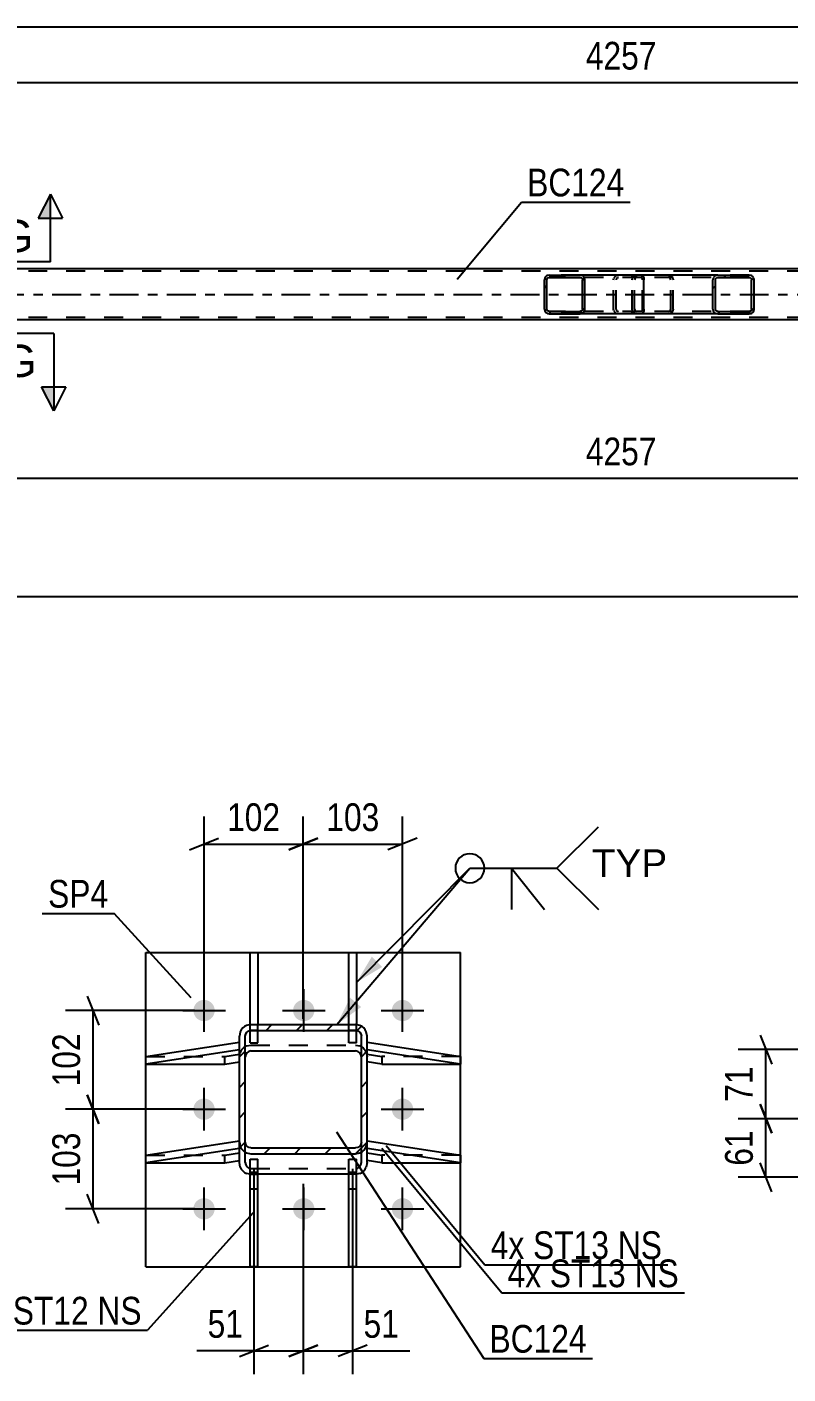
# Model space of a CAD drawing. Header units: millimetres. Extents: x 0 to 841, y 0 to 594.
# Drawn here: x 177.6 to 256.2, y 153.9 to 293.2 of the extents above; entities that cross this region are included whole.
import ezdxf

# ---------------------------------------------------------------- set-up
doc = ezdxf.new("R2010")
doc.units = ezdxf.units.MM
doc.linetypes.add('DXK_LINE_DOT2', pattern=[3.9198, 1.9599, -1.9599])
doc.linetypes.add('DXK_LINE_DOT3', pattern=[5.9187, 2.979, -0.9799, 0.9799, -0.9799])
doc.styles.add('Arial', font='arial.ttf', dxfattribs={"height": 0.2})
doc.styles.add('Arial Narrow', font='ARIALN.TTF', dxfattribs={"height": 0.2})

# ---------------------------------------------------------------- blocks, each defined once
blk = doc.blocks.new('Part-232924665-3691 - 3479')
at = {"linetype": 'Continuous'}
h = blk.add_hatch(dxfattribs=at)
h.set_pattern_fill('', scale=0.7, style=0, pattern_type=0)
h.set_pattern_definition([(45, (252.639, 267.2436), (-1.57154, 1.57154), [])])
h.paths.add_polyline_path([(252.68, 267.06), (252.64, 267.24), (252.53, 267.4), (252.36, 267.5), (252.17, 267.54), (248.93, 267.54), (248.74, 267.5), (248.57, 267.4), (248.46, 267.24), (248.42, 267.06), (248.42, 264.02), (248.46, 263.84), (248.57, 263.68), (248.74, 263.58), (248.93, 263.54), (252.17, 263.54), (252.36, 263.58), (252.53, 263.68), (252.64, 263.84), (252.68, 264.02)])
h.paths.add_polyline_path([(252.4, 263.93), (252.35, 263.85), (252.26, 263.8), (252.17, 263.78), (248.93, 263.78), (248.83, 263.8), (248.75, 263.85), (248.7, 263.93), (248.68, 264.02), (248.68, 267.06), (248.7, 267.15), (248.75, 267.23), (248.83, 267.28), (248.93, 267.3), (252.17, 267.3), (252.26, 267.28), (252.35, 267.23), (252.4, 267.15), (252.42, 267.06), (252.42, 264.02)])
at = {"color": 7, "linetype": 'DXK_LINE_DOT2'}
for p, q in [((240.39, 267.5), (240.58, 267.54)), ((241.03, 267.54), (240.58, 267.54)), ((243.82, 267.54), (244.01, 267.5)), ((252.17, 267.54), (248.93, 267.54)), ((240.07, 267.06), (240.11, 267.24)), ((240.07, 264.02), (240.07, 267.06)), ((240.35, 267.15), (240.33, 267.06)), ((240.33, 264.02), (240.33, 267.06)), ((240.4, 267.23), (240.35, 267.15)), ((240.49, 267.28), (240.4, 267.23)), ((240.58, 267.3), (240.49, 267.28)), ((252.17, 267.3), (240.58, 267.3)), ((243.92, 267.28), (243.82, 267.3)), ((244, 267.23), (243.92, 267.28)), ((244.05, 267.15), (244, 267.23)), ((244.07, 267.06), (244.05, 267.15)), ((244.07, 264.02), (244.07, 267.06)), ((244.29, 267.24), (244.33, 267.06)), ((244.33, 264.02), (244.33, 267.06)), ((240.11, 263.84), (240.07, 264.02)), ((240.33, 264.02), (240.35, 263.93)), ((240.35, 263.93), (240.4, 263.85)), ((240.58, 263.54), (240.39, 263.58)), ((240.4, 263.85), (240.49, 263.8)), ((240.49, 263.8), (240.58, 263.78)), ((252.17, 263.78), (240.58, 263.78)), ((241.03, 263.54), (240.58, 263.54)), ((243.82, 263.78), (243.92, 263.8)), ((244.01, 263.58), (243.82, 263.54)), ((243.92, 263.8), (244, 263.85)), ((244, 263.85), (244.05, 263.93)), ((244.05, 263.93), (244.07, 264.02)), ((244.33, 264.02), (244.29, 263.84)), ((252.17, 263.54), (248.93, 263.54))]:
    blk.add_line(p, q, dxfattribs=at)
at = {"color": 2, "linetype": 'Continuous'}
for p, q in [((248.93, 267.54), (241.03, 267.54)), ((248.93, 267.54), (248.74, 267.5)), ((248.93, 267.54), (252.17, 267.54)), ((252.36, 267.5), (252.17, 267.54)), ((248.46, 267.24), (248.42, 267.06)), ((248.42, 264.02), (248.42, 267.06)), ((248.68, 267.06), (248.7, 267.15)), ((248.68, 264.02), (248.68, 267.06)), ((248.7, 267.15), (248.75, 267.23)), ((248.75, 267.23), (248.83, 267.28)), ((248.83, 267.28), (248.93, 267.3)), ((248.93, 267.3), (252.17, 267.3)), ((252.17, 267.3), (252.26, 267.28)), ((252.26, 267.28), (252.35, 267.23)), ((252.35, 267.23), (252.4, 267.15)), ((252.4, 267.15), (252.42, 267.06)), ((252.42, 264.02), (252.42, 267.06)), ((252.68, 267.06), (252.64, 267.24)), ((252.68, 264.02), (252.68, 267.06)), ((248.93, 263.54), (241.03, 263.54)), ((248.42, 264.02), (248.46, 263.84)), ((248.7, 263.93), (248.68, 264.02)), ((248.75, 263.85), (248.7, 263.93)), ((248.74, 263.58), (248.93, 263.54)), ((248.83, 263.8), (248.75, 263.85)), ((248.93, 263.78), (248.83, 263.8)), ((248.93, 263.78), (252.17, 263.78)), ((248.93, 263.54), (252.17, 263.54)), ((252.26, 263.8), (252.17, 263.78)), ((252.17, 263.54), (252.36, 263.58)), ((252.35, 263.85), (252.26, 263.8)), ((252.4, 263.93), (252.35, 263.85)), ((252.42, 264.02), (252.4, 263.93)), ((252.64, 263.84), (252.68, 264.02))]:
    blk.add_line(p, q, dxfattribs=at)
at = {"color": 7, "linetype": 'DXK_LINE_DOT2'}
for centre, start, end in [((240.56, 267.04), 110.7583, 155.68), ((243.84, 267.04), 24.32, 69.2417), ((240.56, 264.04), 204.32, 249.2417), ((243.84, 264.04), 290.7583, 335.68)]:
    blk.add_arc(centre, 0.496, start, end, dxfattribs=at)
at = {"color": 2, "linetype": 'Continuous'}
for centre, start, end in [((248.91, 267.04), 110.7583, 155.68), ((252.19, 267.04), 24.32, 69.2417), ((248.91, 264.04), 204.32, 249.2417), ((252.19, 264.04), 290.7583, 335.68)]:
    blk.add_arc(centre, 0.496, start, end, dxfattribs=at)
blk = doc.blocks.new('Part-232924665-3573 - 3479')
at = {"color": 7, "linetype": 'DXK_LINE_DOT2'}
for p, q in [((724.51, 267.94), (61.8, 267.94)), ((724.51, 263.14), (61.8, 263.14))]:
    blk.add_line(p, q, dxfattribs=at)
at = {"color": 2, "linetype": 'Continuous'}
for p, q in [((323.28, 268.18), (159.01, 268.18)), ((578.69, 262.9), (61.8, 262.9))]:
    blk.add_line(p, q, dxfattribs=at)
at = {"color": 7, "linetype": 'DXK_LINE_DOT3'}
blk.add_line((61.8, 265.54), (724.17, 265.54), dxfattribs=at)
blk = doc.blocks.new('Part-232924665-3692 - 3479')
at = {"linetype": 'Continuous'}
h = blk.add_hatch(dxfattribs=at)
h.set_pattern_fill('', scale=0.7, style=0, pattern_type=0)
h.set_pattern_definition([(45, (235.1608, 267.2436), (-1.57154, 1.57154), [])])
h.paths.add_polyline_path([(235.2, 267.06), (235.16, 267.24), (235.05, 267.4), (234.89, 267.5), (234.7, 267.54), (231.51, 267.54), (231.32, 267.5), (231.16, 267.4), (231.05, 267.24), (231.01, 267.06), (231.01, 264.02), (231.05, 263.84), (231.16, 263.68), (231.32, 263.58), (231.51, 263.54), (234.7, 263.54), (234.89, 263.58), (235.05, 263.68), (235.16, 263.84), (235.2, 264.02)])
h.paths.add_polyline_path([(234.93, 263.93), (234.87, 263.85), (234.79, 263.8), (234.7, 263.78), (231.51, 263.78), (231.42, 263.8), (231.33, 263.85), (231.28, 263.93), (231.26, 264.02), (231.26, 267.06), (231.28, 267.15), (231.33, 267.23), (231.42, 267.28), (231.51, 267.3), (234.7, 267.3), (234.79, 267.28), (234.87, 267.23), (234.93, 267.15), (234.95, 267.06), (234.95, 264.02)])
at = {"color": 2, "linetype": 'Continuous'}
for p, q in [((231.51, 267.54), (231.32, 267.5)), ((231.51, 267.54), (234.7, 267.54)), ((241.03, 267.54), (234.7, 267.54)), ((234.89, 267.5), (234.7, 267.54)), ((241.03, 267.54), (241.13, 267.5)), ((241.13, 267.5), (241.22, 267.4)), ((241.22, 267.4), (241.28, 267.24)), ((231.05, 267.24), (231.01, 267.06)), ((231.01, 264.02), (231.01, 267.06)), ((231.26, 267.06), (231.28, 267.15)), ((231.26, 264.02), (231.26, 267.06)), ((231.28, 267.15), (231.33, 267.23)), ((231.33, 267.23), (231.42, 267.28)), ((231.42, 267.28), (231.51, 267.3)), ((231.51, 267.3), (234.7, 267.3)), ((234.7, 267.3), (234.79, 267.28)), ((234.79, 267.28), (234.87, 267.23)), ((234.87, 267.23), (234.93, 267.15)), ((234.93, 267.15), (234.95, 267.06)), ((234.95, 264.02), (234.95, 267.06)), ((235.2, 267.06), (235.16, 267.24)), ((235.2, 264.02), (235.2, 267.06)), ((241.28, 267.24), (241.3, 267.06)), ((241.3, 264.02), (241.3, 267.06)), ((231.01, 264.02), (231.05, 263.84)), ((231.28, 263.93), (231.26, 264.02)), ((231.33, 263.85), (231.28, 263.93)), ((231.32, 263.58), (231.51, 263.54)), ((231.42, 263.8), (231.33, 263.85)), ((231.51, 263.78), (231.42, 263.8)), ((231.51, 263.78), (234.7, 263.78)), ((231.51, 263.54), (234.7, 263.54)), ((234.79, 263.8), (234.7, 263.78)), ((234.7, 263.54), (234.89, 263.58)), ((241.03, 263.54), (234.7, 263.54)), ((234.87, 263.85), (234.79, 263.8)), ((234.93, 263.93), (234.87, 263.85)), ((234.95, 264.02), (234.93, 263.93)), ((235.16, 263.84), (235.2, 264.02)), ((241.13, 263.58), (241.03, 263.54)), ((241.22, 263.68), (241.13, 263.58)), ((241.28, 263.84), (241.22, 263.68)), ((241.3, 264.02), (241.28, 263.84))]:
    blk.add_line(p, q, dxfattribs=at)
at = {"color": 7, "linetype": 'DXK_LINE_DOT2'}
for p, q in [((234.7, 267.54), (231.51, 267.54)), ((238.47, 267.5), (238.66, 267.54)), ((240.07, 267.3), (240.07, 267.54)), ((241.03, 267.3), (231.51, 267.3)), ((238.16, 267.06), (238.2, 267.24)), ((238.16, 264.02), (238.16, 267.06)), ((238.43, 267.15), (238.41, 267.06)), ((238.41, 264.02), (238.41, 267.06)), ((238.48, 267.23), (238.43, 267.15)), ((238.48, 267.23), (238.51, 267.24)), ((238.51, 267.24), (238.57, 267.28)), ((238.57, 267.28), (238.66, 267.3)), ((241.08, 267.28), (241.03, 267.3)), ((241.12, 267.23), (241.08, 267.28)), ((241.15, 267.15), (241.12, 267.23)), ((241.16, 267.06), (241.15, 267.15)), ((241.16, 264.02), (241.16, 267.06)), ((241.03, 263.78), (231.51, 263.78)), ((234.7, 263.54), (231.51, 263.54)), ((238.2, 263.84), (238.16, 264.02)), ((238.41, 264.02), (238.43, 263.93)), ((238.43, 263.93), (238.48, 263.85)), ((238.66, 263.54), (238.47, 263.58)), ((238.48, 263.85), (238.57, 263.8)), ((238.57, 263.8), (238.66, 263.78)), ((240.07, 263.54), (240.07, 263.78)), ((241.03, 263.78), (241.08, 263.8)), ((241.08, 263.8), (241.12, 263.85)), ((241.12, 263.85), (241.15, 263.93)), ((241.15, 263.93), (241.16, 264.02))]:
    blk.add_line(p, q, dxfattribs=at)
at = {"color": 2, "linetype": 'Continuous'}
for centre, start, end in [((231.5, 267.04), 111.1941, 156.1506), ((234.71, 267.04), 23.8494, 68.8059), ((231.5, 264.04), 203.8494, 248.8059), ((234.71, 264.04), 291.1941, 336.1506)]:
    blk.add_arc(centre, 0.492, start, end, dxfattribs=at)
at = {"color": 7, "linetype": 'DXK_LINE_DOT2'}
for centre, start, end in [((238.65, 267.04), 111.1941, 156.1506), ((238.65, 264.04), 203.8494, 248.8059)]:
    blk.add_arc(centre, 0.492, start, end, dxfattribs=at)
blk = doc.blocks.new('Part-232924665-10423 - 10400')
at = {"color": 2, "linetype": 'Continuous'}
for p, q in [((212.7, 188.25), (222.35, 186.76)), ((222.35, 185.97), (212.7, 187.46)), ((222.35, 186.76), (222.35, 185.97)), ((214.2, 185.97), (212.7, 186.21)), ((214.2, 185.97), (222.35, 185.97))]:
    blk.add_line(p, q, dxfattribs=at)
at = {"color": 7, "linetype": 'DXK_LINE_DOT2'}
for p, q in [((212.7, 186.21), (212.7, 188.25)), ((212.7, 187), (214.2, 186.76)), ((222.35, 186.76), (214.2, 186.76)), ((214.2, 186.76), (214.2, 185.97))]:
    blk.add_line(p, q, dxfattribs=at)
blk = doc.blocks.new('Part-232924665-10419 - 10400')
at = {"color": 2, "linetype": 'Continuous'}
for p, q in [((200.6, 197.51), (201.4, 197.51)), ((200.6, 190.05), (200.6, 197.51)), ((201.4, 197.51), (201.4, 190.07))]:
    blk.add_line(p, q, dxfattribs=at)
at = {"color": 7, "linetype": 'DXK_LINE_DOT2'}
for p, q in [((200.6, 188.17), (200.6, 190.05)), ((200.6, 189.49), (201.4, 189.49)), ((200.6, 189.44), (201.4, 189.44)), ((201.4, 188.17), (201.4, 190.07)), ((200.6, 188.17), (200.7, 188.17)), ((200.7, 188.17), (201.4, 188.17))]:
    blk.add_line(p, q, dxfattribs=at)
blk = doc.blocks.new('Part-232924665-10420 - 10400')
at = {"color": 2, "linetype": 'Continuous'}
for p, q in [((200.6, 176.13), (201.4, 176.13)), ((200.6, 165.01), (200.6, 176.13)), ((201.4, 165.01), (201.4, 176.13)), ((201.4, 165.01), (200.6, 165.01))]:
    blk.add_line(p, q, dxfattribs=at)
at = {"color": 7, "linetype": 'DXK_LINE_DOT2'}
for p, q in [((200.6, 174.81), (201.4, 174.81)), ((200.6, 173.08), (201.4, 173.08))]:
    blk.add_line(p, q, dxfattribs=at)
blk = doc.blocks.new('Part-232924665-10421 - 10400')
at = {"color": 2, "linetype": 'Continuous'}
for p, q in [((210.8, 197.51), (211.6, 197.51)), ((210.8, 190.07), (210.8, 197.51)), ((211.6, 197.51), (211.6, 190.05))]:
    blk.add_line(p, q, dxfattribs=at)
at = {"color": 7, "linetype": 'DXK_LINE_DOT2'}
for p, q in [((210.8, 188.17), (210.8, 190.07)), ((210.8, 189.49), (211.6, 189.49)), ((210.8, 189.44), (211.6, 189.44)), ((211.6, 188.17), (211.6, 190.05)), ((211.6, 188.17), (210.8, 188.17))]:
    blk.add_line(p, q, dxfattribs=at)
blk = doc.blocks.new('Part-232924665-10422 - 10400')
at = {"color": 2, "linetype": 'Continuous'}
for p, q in [((210.8, 176.13), (211.6, 176.13)), ((210.8, 165.01), (210.8, 176.13)), ((211.6, 165.01), (211.6, 176.13)), ((211.6, 165.01), (210.8, 165.01))]:
    blk.add_line(p, q, dxfattribs=at)
at = {"color": 7, "linetype": 'DXK_LINE_DOT2'}
for p, q in [((210.8, 174.81), (211.6, 174.81)), ((210.8, 173.08), (211.6, 173.08))]:
    blk.add_line(p, q, dxfattribs=at)
blk = doc.blocks.new('Part-232924665-10424 - 10400')
at = {"color": 2, "linetype": 'Continuous'}
for p, q in [((212.7, 178.05), (222.35, 176.56)), ((212.7, 177.26), (212.7, 177.3)), ((222.35, 175.77), (212.7, 177.26)), ((212.7, 176.01), (212.7, 177.26)), ((214.2, 175.77), (212.7, 176.01)), ((214.2, 175.77), (222.35, 175.77)), ((222.35, 176.56), (222.35, 175.77))]:
    blk.add_line(p, q, dxfattribs=at)
at = {"color": 7, "linetype": 'DXK_LINE_DOT2'}
for p, q in [((212.7, 177.3), (212.7, 178.05)), ((212.7, 176.8), (214.2, 176.56)), ((222.35, 176.56), (214.2, 176.56)), ((214.2, 176.56), (214.2, 175.77))]:
    blk.add_line(p, q, dxfattribs=at)
blk = doc.blocks.new('Part-232924665-10425 - 10400')
at = {"color": 2, "linetype": 'Continuous'}
for p, q in [((189.85, 186.76), (199.5, 188.25)), ((199.5, 187.46), (189.85, 185.97)), ((189.85, 185.97), (189.85, 186.76)), ((189.85, 185.97), (198, 185.97)), ((198, 185.97), (199.5, 186.21))]:
    blk.add_line(p, q, dxfattribs=at)
at = {"color": 7, "linetype": 'DXK_LINE_DOT2'}
for p, q in [((199.5, 186.21), (199.5, 188.25)), ((189.85, 186.76), (198, 186.76)), ((198, 186.76), (199.5, 187)), ((198, 185.97), (198, 186.76))]:
    blk.add_line(p, q, dxfattribs=at)
blk = doc.blocks.new('Part-232924665-10426 - 10400')
at = {"color": 2, "linetype": 'Continuous'}
for p, q in [((189.85, 176.56), (199.5, 178.05)), ((199.5, 177.26), (189.85, 175.77)), ((199.5, 176.01), (199.5, 177.3)), ((189.85, 175.77), (189.85, 176.56)), ((189.85, 175.77), (198, 175.77)), ((198, 175.77), (199.5, 176.01))]:
    blk.add_line(p, q, dxfattribs=at)
at = {"color": 7, "linetype": 'DXK_LINE_DOT2'}
for p, q in [((199.5, 177.3), (199.5, 178.05)), ((189.85, 176.56), (198, 176.56)), ((198, 176.56), (199.5, 176.8)), ((198, 175.77), (198, 176.56))]:
    blk.add_line(p, q, dxfattribs=at)
blk = doc.blocks.new('Part-232924665-10427 - 10400')
at = {"color": 2, "linetype": 'Continuous'}
for p, q in [((189.85, 197.51), (222.35, 197.51)), ((189.85, 186.75), (189.85, 197.51)), ((222.35, 186.75), (222.35, 197.51)), ((189.85, 176.54), (189.85, 185.97)), ((222.35, 176.55), (222.35, 185.97)), ((189.85, 165.01), (189.85, 175.77)), ((222.35, 165.01), (222.35, 175.77)), ((189.85, 165.01), (222.35, 165.01))]:
    blk.add_line(p, q, dxfattribs=at)
at = {"color": 7, "linetype": 'DXK_LINE_DOT2'}
for p, q in [((189.85, 185.97), (189.85, 186.75)), ((222.35, 185.97), (222.35, 186.75)), ((189.85, 175.77), (189.85, 176.54)), ((222.35, 175.77), (222.35, 176.55))]:
    blk.add_line(p, q, dxfattribs=at)
blk = doc.blocks.new('Part-232924665-10495 - 10400')
at = {"linetype": 'Continuous'}
h = blk.add_hatch(dxfattribs=at)
h.set_pattern_fill('', scale=0.7, style=0, pattern_type=0)
h.set_pattern_definition([(45, (211.5012, 176.708), (-1.57154, 1.57154), [])])
h.paths.add_polyline_path([(200.7, 176.71), (211.5, 176.71), (211.96, 176.8), (212.35, 177.06), (212.61, 177.46), (212.7, 177.92), (212.7, 188.86), (212.61, 189.32), (212.35, 189.71), (211.96, 189.98), (211.5, 190.07), (200.7, 190.07), (200.24, 189.98), (199.85, 189.71), (199.59, 189.32), (199.5, 188.86), (199.5, 177.92), (199.59, 177.46), (199.85, 177.06), (200.24, 176.8)])
h.paths.add_polyline_path([(200.15, 177.69), (200.1, 177.92), (200.1, 188.86), (200.15, 189.09), (200.28, 189.28), (200.47, 189.42), (200.7, 189.46), (211.5, 189.46), (211.73, 189.42), (211.93, 189.28), (212.06, 189.09), (212.1, 188.86), (212.1, 177.92), (212.06, 177.69), (211.93, 177.49), (211.73, 177.36), (211.5, 177.32), (200.7, 177.32), (200.47, 177.36), (200.28, 177.49)])
at = {"color": 2, "linetype": 'Continuous'}
for p, q in [((200.7, 190.07), (200.24, 189.98)), ((200.28, 189.28), (200.47, 189.42)), ((200.47, 189.42), (200.7, 189.46)), ((200.7, 190.07), (211.5, 190.07)), ((200.7, 189.46), (211.5, 189.46)), ((211.96, 189.98), (211.5, 190.07)), ((211.5, 189.46), (211.73, 189.42)), ((211.73, 189.42), (211.93, 189.28)), ((199.59, 189.32), (199.5, 188.86)), ((199.5, 177.92), (199.5, 188.86)), ((200.1, 188.86), (200.15, 189.09)), ((200.1, 177.92), (200.1, 188.86)), ((200.15, 189.09), (200.28, 189.28)), ((211.93, 189.28), (212.06, 189.09)), ((212.06, 189.09), (212.1, 188.86)), ((212.1, 177.92), (212.1, 188.86)), ((212.7, 188.86), (212.61, 189.32)), ((212.7, 177.92), (212.7, 188.86)), ((200.15, 186.96), (200.1, 186.73)), ((200.28, 187.15), (200.15, 186.96)), ((200.47, 187.29), (200.28, 187.15)), ((200.7, 187.33), (200.47, 187.29)), ((200.7, 187.33), (211.5, 187.33)), ((211.73, 187.29), (211.5, 187.33)), ((211.93, 187.15), (211.73, 187.29)), ((212.06, 186.96), (211.93, 187.15)), ((212.1, 186.73), (212.06, 186.96)), ((199.5, 177.3), (199.5, 177.92)), ((199.5, 177.92), (199.59, 177.46)), ((200.15, 177.69), (200.1, 177.92)), ((200.28, 177.49), (200.15, 177.69)), ((200.47, 177.36), (200.28, 177.49)), ((200.7, 177.32), (200.47, 177.36)), ((200.7, 177.32), (211.5, 177.32)), ((211.73, 177.36), (211.5, 177.32)), ((211.93, 177.49), (211.73, 177.36)), ((212.06, 177.69), (211.93, 177.49)), ((212.1, 177.92), (212.06, 177.69)), ((212.61, 177.46), (212.7, 177.92)), ((212.7, 177.3), (212.7, 177.92)), ((199.5, 175.79), (199.5, 176.01)), ((199.59, 175.33), (199.5, 175.79)), ((200.24, 176.8), (200.7, 176.71)), ((200.7, 176.71), (211.5, 176.71)), ((211.5, 176.71), (211.96, 176.8)), ((212.7, 175.79), (212.61, 175.33)), ((212.7, 175.79), (212.7, 176.01)), ((200.6, 174.6), (200.24, 174.67)), ((210.8, 174.58), (201.4, 174.58)), ((211.96, 174.67), (211.6, 174.6))]:
    blk.add_line(p, q, dxfattribs=at)
at = {"color": 7, "linetype": 'DXK_LINE_DOT2'}
for p, q in [((199.5, 177.92), (199.5, 188.86)), ((200.1, 175.79), (200.1, 188.86)), ((212.1, 175.79), (212.1, 188.86)), ((212.7, 177.92), (212.7, 188.86)), ((199.5, 186.73), (199.59, 187.19)), ((200.24, 187.85), (200.7, 187.94)), ((200.7, 187.94), (211.5, 187.94)), ((211.5, 187.94), (211.96, 187.85)), ((212.61, 187.19), (212.7, 186.73)), ((199.5, 176.01), (199.5, 177.3)), ((212.7, 176.01), (212.7, 177.3)), ((200.1, 175.79), (200.15, 175.56)), ((200.15, 175.56), (200.28, 175.36)), ((211.93, 175.36), (212.06, 175.56)), ((212.06, 175.56), (212.1, 175.79)), ((200.28, 175.36), (200.47, 175.23)), ((200.47, 175.23), (200.7, 175.19)), ((200.7, 174.58), (200.6, 174.6)), ((200.7, 175.19), (211.5, 175.19)), ((200.7, 174.58), (201.4, 174.58)), ((211.5, 174.58), (210.8, 174.58)), ((211.5, 175.19), (211.73, 175.23)), ((211.6, 174.6), (211.5, 174.58)), ((211.73, 175.23), (211.93, 175.36))]:
    blk.add_line(p, q, dxfattribs=at)
at = {"color": 2, "linetype": 'Continuous'}
for centre, start, end in [((200.71, 188.86), 112.8507, 157.8477), ((211.49, 188.86), 22.1523, 67.1493), ((200.71, 177.91), 202.1523, 247.1493), ((211.49, 177.91), 292.8507, 337.8477), ((200.71, 175.78), 202.1523, 247.1493), ((211.49, 175.78), 292.8507, 337.8477)]:
    blk.add_arc(centre, 1.21, start, end, dxfattribs=at)
at = {"color": 7, "linetype": 'DXK_LINE_DOT2'}
for centre, start, end in [((200.71, 186.73), 112.8507, 157.8477), ((211.49, 186.73), 22.1523, 67.1493)]:
    blk.add_arc(centre, 1.21, start, end, dxfattribs=at)
blk = doc.blocks.new('Bolt-232924665-10523 - 10400')
at = {"linetype": 'Continuous'}
for points in [[(195.85, 192.61, -1), (195.85, 190.41, -1)], [(206.15, 192.61, -1), (206.15, 190.41, -1)], [(216.35, 192.61, -1), (216.35, 190.41, -1)], [(195.85, 182.41, -1), (195.85, 180.21, -1)], [(216.35, 182.41, -1), (216.35, 180.21, -1)], [(195.85, 172.11, -1), (195.85, 169.91, -1)], [(206.15, 172.11, -1), (206.15, 169.91, -1)], [(216.35, 172.11, -1), (216.35, 169.91, -1)]]:
    blk.add_hatch(color=1, dxfattribs=at).paths.add_polyline_path(points)
at = {"color": 1, "linetype": 'Continuous'}
for p, q in [((195.85, 189.31), (195.85, 193.71)), ((206.15, 189.31), (206.15, 193.71)), ((216.35, 189.31), (216.35, 193.71)), ((193.65, 191.51), (198.05, 191.51)), ((203.95, 191.51), (208.35, 191.51)), ((214.15, 191.51), (218.55, 191.51)), ((195.85, 179.11), (195.85, 183.51)), ((216.35, 179.11), (216.35, 183.51)), ((193.65, 181.31), (198.05, 181.31)), ((214.15, 181.31), (218.55, 181.31)), ((195.85, 168.81), (195.85, 173.21)), ((206.15, 168.81), (206.15, 173.21)), ((216.35, 168.81), (216.35, 173.21)), ((193.65, 171.01), (198.05, 171.01)), ((203.95, 171.01), (208.35, 171.01)), ((214.15, 171.01), (218.55, 171.01))]:
    blk.add_line(p, q, dxfattribs=at)
blk = doc.blocks.new('StraightDimension-232924665-29144 - 3479')
at = {"color": 7, "linetype": 'Continuous'}
blk.add_line((153.81, 287.44), (324.08, 287.44), dxfattribs=at)
at = {"color": 0}
blk.add_wipeout([(243.2, 288.19), (243.2, 292.39), (234.69, 292.39), (234.69, 288.19)], dxfattribs=at)
at = {"color": 3, "style": 'Arial Narrow'}
blk.add_text('4257', height=2.863, dxfattribs=at).set_placement((235.29, 288.79))
blk = doc.blocks.new('StraightDimension-232924665-17320 - 3479')
at = {"color": 7, "linetype": 'Continuous'}
blk.add_line((49.06, 234.3), (725.81, 234.3), dxfattribs=at)
blk = doc.blocks.new('StraightDimension-232924665-29075 - 3479')
at = {"color": 7, "linetype": 'Continuous'}
blk.add_line((153.81, 246.53), (324.08, 246.53), dxfattribs=at)
at = {"color": 0}
blk.add_wipeout([(243.2, 247.28), (243.2, 251.48), (234.69, 251.48), (234.69, 247.28)], dxfattribs=at)
at = {"color": 3, "style": 'Arial Narrow'}
blk.add_text('4257', height=2.863, dxfattribs=at).set_placement((235.29, 247.88))
blk = doc.blocks.new('StraightDimension-232924665-29228 - 3479')
at = {"color": 7, "linetype": 'Continuous'}
blk.add_line((49.7, 293.19), (725.18, 293.19), dxfattribs=at)
blk = doc.blocks.new('StraightDimension-232924665-17680 - 10400')
at = {"color": 7, "linetype": 'Continuous'}
for p, q in [((195.85, 192.62), (195.85, 211.57)), ((206.1, 190.64), (206.1, 211.57)), ((194.35, 208.12), (197.35, 209.32)), ((207.6, 209.32), (204.6, 208.12)), ((195.85, 208.72), (206.1, 208.72))]:
    blk.add_line(p, q, dxfattribs=at)
at = {"color": 0}
blk.add_wipeout([(204.32, 209.47), (204.32, 213.67), (197.63, 213.67), (197.63, 209.47)], dxfattribs=at)
at = {"color": 3, "style": 'Arial Narrow'}
blk.add_text('102', height=2.863, dxfattribs=at).set_placement((198.23, 210.07))
blk = doc.blocks.new('StraightDimension-232924665-29254 - 10400')
at = {"color": 7, "linetype": 'Continuous'}
for p, q in [((183.79, 182.81), (184.99, 179.81)), ((194.85, 181.31), (181.54, 181.31)), ((184.39, 171.01), (184.39, 181.31)), ((184.99, 169.51), (183.79, 172.51)), ((194.85, 171.01), (181.54, 171.01))]:
    blk.add_line(p, q, dxfattribs=at)
at = {"color": 0}
blk.add_wipeout([(183.64, 179.5), (179.44, 179.5), (179.44, 172.82), (183.64, 172.82)], dxfattribs=at)
at = {"color": 3, "style": 'Arial Narrow'}
blk.add_text('103', height=2.863, rotation=90.0002, dxfattribs=at).set_placement((183.04, 173.42))
blk = doc.blocks.new('StraightDimension-232924665-29253 - 10400')
at = {"color": 7, "linetype": 'Continuous'}
for p, q in [((183.79, 193.01), (184.99, 190.01)), ((194.85, 191.51), (181.54, 191.51)), ((184.39, 181.31), (184.39, 191.51)), ((184.99, 179.81), (183.79, 182.81)), ((194.85, 181.31), (181.54, 181.31))]:
    blk.add_line(p, q, dxfattribs=at)
at = {"color": 0}
blk.add_wipeout([(183.64, 189.75), (179.44, 189.75), (179.44, 183.07), (183.64, 183.07)], dxfattribs=at)
at = {"color": 3, "style": 'Arial Narrow'}
blk.add_text('102', height=2.863, rotation=90.0002, dxfattribs=at).set_placement((183.04, 183.67))
blk = doc.blocks.new('StraightDimension-232924665-17661 - 10400')
at = {"color": 7, "linetype": 'Continuous'}
for p, q in [((211.2, 175.13), (211.2, 153.93)), ((206.1, 173.58), (206.1, 153.93)), ((204.6, 155.73), (207.6, 156.93)), ((206.1, 156.33), (211.2, 156.33)), ((212.7, 156.93), (209.7, 155.73)), ((211.2, 156.33), (217.11, 156.33)), ((211.2, 156.33), (217.11, 156.33))]:
    blk.add_line(p, q, dxfattribs=at)
at = {"color": 0}
blk.add_wipeout([(216.58, 157.08), (216.58, 161.28), (211.73, 161.28), (211.73, 157.08)], dxfattribs=at)
at = {"color": 3, "style": 'Arial Narrow'}
blk.add_text('51', height=2.863, dxfattribs=at).set_placement((212.33, 157.68))
blk = doc.blocks.new('StraightDimension-232924665-17662 - 10400')
at = {"color": 7, "linetype": 'Continuous'}
for p, q in [((201, 175.13), (201, 153.93)), ((206.1, 173.58), (206.1, 153.93)), ((201, 156.33), (195.1, 156.33)), ((201, 156.33), (195.1, 156.33)), ((199.5, 155.73), (202.5, 156.93)), ((201, 156.33), (206.1, 156.33)), ((207.6, 156.93), (204.6, 155.73))]:
    blk.add_line(p, q, dxfattribs=at)
at = {"color": 0}
blk.add_wipeout([(200.48, 157.08), (200.48, 161.28), (195.62, 161.28), (195.62, 157.08)], dxfattribs=at)
at = {"color": 3, "style": 'Arial Narrow'}
blk.add_text('51', height=2.863, dxfattribs=at).set_placement((196.22, 157.68))
blk = doc.blocks.new('StraightDimension-232924665-17679 - 10400')
at = {"color": 7, "linetype": 'Continuous'}
for p, q in [((206.1, 190.64), (206.1, 211.57)), ((216.35, 192.62), (216.35, 211.57)), ((204.6, 208.12), (207.6, 209.32)), ((217.85, 209.32), (214.85, 208.12)), ((206.1, 208.72), (216.35, 208.72))]:
    blk.add_line(p, q, dxfattribs=at)
at = {"color": 0}
blk.add_wipeout([(214.57, 209.47), (214.57, 213.67), (207.88, 213.67), (207.88, 209.47)], dxfattribs=at)
at = {"color": 3, "style": 'Arial Narrow'}
blk.add_text('103', height=2.863, dxfattribs=at).set_placement((208.48, 210.07))
blk = doc.blocks.new('StraightDimension-232924665-29531 - 12692')
at = {"color": 7, "linetype": 'Continuous'}
for p, q in [((253.29, 188.97), (254.49, 185.97)), ((295.43, 187.47), (251.04, 187.47)), ((253.89, 180.33), (253.89, 187.47)), ((254.49, 178.83), (253.29, 181.83)), ((264.03, 180.33), (251.04, 180.33))]:
    blk.add_line(p, q, dxfattribs=at)
at = {"color": 0}
blk.add_wipeout([(253.14, 186.33), (248.94, 186.33), (248.94, 181.47), (253.14, 181.47)], dxfattribs=at)
at = {"color": 3, "style": 'Arial Narrow'}
blk.add_text('71', height=2.863, rotation=90.0002, dxfattribs=at).set_placement((252.54, 182.07))
blk = doc.blocks.new('StraightDimension-232924665-29532 - 12692')
at = {"color": 7, "linetype": 'Continuous'}
for p, q in [((253.29, 181.83), (254.49, 178.83)), ((264.03, 180.33), (251.04, 180.33)), ((253.89, 174.27), (253.89, 180.33)), ((254.49, 172.77), (253.29, 175.77)), ((295.49, 174.27), (251.04, 174.27))]:
    blk.add_line(p, q, dxfattribs=at)
at = {"color": 0}
blk.add_wipeout([(253.14, 179.73), (248.94, 179.73), (248.94, 174.87), (253.14, 174.87)], dxfattribs=at)
at = {"color": 3, "style": 'Arial Narrow'}
blk.add_text('61', height=2.863, rotation=90.0002, dxfattribs=at).set_placement((252.54, 175.47))
blk = doc.blocks.new('Mark-232924665-17918 - 3479')
at = {"color": 0}
blk.add_wipeout([(239.28, 275.68), (239.28, 278.68), (229.23, 278.68), (229.23, 275.68)], dxfattribs=at)
blk.add_wipeout([(239.28, 275.68), (239.28, 278.68), (229.23, 278.68), (229.23, 275.68)], dxfattribs=at)
at = {"color": 30, "linetype": 'Continuous'}
for p, q in [((222.01, 267.11), (228.63, 275.08)), ((228.63, 275.08), (239.88, 275.08))]:
    blk.add_line(p, q, dxfattribs=at)
at = {"color": 3, "style": 'Arial Narrow'}
blk.add_text('BC124', height=2.863, dxfattribs=at).set_placement((229.23, 275.68))
blk = doc.blocks.new('SectionMark-232924665-3930 - 3479')
at = {"linetype": 'Continuous'}
for points in [[(131.37, 256), (132.62, 256), (131.37, 253.5)], [(179.07, 256), (180.32, 256), (180.32, 253.5)]]:
    blk.add_hatch(color=6, dxfattribs=at).paths.add_polyline_path(points)
at = {"color": 6, "linetype": 'Continuous'}
for p, q in [((131.37, 261.5), (139.37, 261.5)), ((131.37, 261.5), (131.37, 253.5)), ((180.32, 261.5), (172.32, 261.5)), ((180.32, 261.5), (180.32, 253.5)), ((131.37, 253.5), (130.12, 256)), ((132.62, 256), (130.12, 256)), ((131.37, 253.5), (132.62, 256)), ((179.07, 256), (181.57, 256)), ((180.32, 253.5), (179.07, 256)), ((181.57, 256), (180.32, 253.5))]:
    blk.add_line(p, q, dxfattribs=at)
at = {"color": 0, "linetype": 'Continuous'}
for points in [[(136.75, 257), (136.75, 260.5), (133.12, 260.5), (133.12, 257)], [(178.57, 257), (178.57, 260.5), (174.94, 260.5), (174.94, 257)]]:
    blk.add_wipeout(points, dxfattribs=at)
at = {"color": 3, "linetype": 'Continuous', "style": 'Arial'}
for p in [(133.12, 257), (174.94, 257)]:
    blk.add_text('G', height=3.34, dxfattribs=at).set_placement(p)
blk = doc.blocks.new('SectionMark-232924665-3932 - 3479')
at = {"color": 6, "linetype": 'Continuous'}
for p, q in [((130.96, 273.41), (132.21, 275.91)), ((132.21, 268.91), (132.21, 275.91)), ((179.98, 268.91), (179.98, 275.91)), ((179.98, 275.91), (181.23, 273.41)), ((132.21, 268.91), (140.21, 268.91)), ((179.98, 268.91), (171.98, 268.91))]:
    blk.add_line(p, q, dxfattribs=at)
at = {"color": 0, "linetype": 'Continuous'}
for points in [[(137.59, 269.91), (137.59, 273.41), (133.96, 273.41), (133.96, 269.91)], [(178.23, 269.91), (178.23, 273.41), (174.6, 273.41), (174.6, 269.91)]]:
    blk.add_wipeout(points, dxfattribs=at)
at = {"linetype": 'Continuous'}
for points in [[(133.46, 273.41), (132.21, 273.41), (132.21, 275.91)], [(179.98, 273.41), (178.73, 273.41), (179.98, 275.91)]]:
    blk.add_hatch(color=6, dxfattribs=at).paths.add_polyline_path(points)
at = {"color": 6, "linetype": 'Continuous'}
for p, q in [((132.21, 275.91), (133.46, 273.41)), ((179.98, 275.91), (178.73, 273.41)), ((133.46, 273.41), (130.96, 273.41)), ((178.73, 273.41), (181.23, 273.41))]:
    blk.add_line(p, q, dxfattribs=at)
at = {"color": 3, "linetype": 'Continuous', "style": 'Arial'}
for p in [(133.96, 269.91), (174.6, 269.91)]:
    blk.add_text('G', height=3.34, dxfattribs=at).set_placement(p)
blk = doc.blocks.new('MarkSet-232924665-11636 - 10400')
at = {"color": 0}
for points in [[(230.67, 162.91), (230.67, 165.91), (227.2, 165.91), (227.2, 162.91)], [(239.43, 162.91), (239.43, 165.91), (231.57, 165.91), (231.57, 162.91)], [(244.89, 162.91), (244.89, 165.91), (240.33, 165.91), (240.33, 162.91)]]:
    blk.add_wipeout(points, dxfattribs=at)
for points in [[(230.67, 162.91), (230.67, 165.91), (227.2, 165.91), (227.2, 162.91)], [(239.43, 162.91), (239.43, 165.91), (231.57, 165.91), (231.57, 162.91)], [(244.89, 162.91), (244.89, 165.91), (240.33, 165.91), (240.33, 162.91)]]:
    blk.add_wipeout(points, dxfattribs=at)
at = {"color": 30, "linetype": 'Continuous'}
for p, q in [((214.22, 177.27), (226.6, 162.31)), ((226.6, 162.31), (245.49, 162.31))]:
    blk.add_line(p, q, dxfattribs=at)
at = {"color": 3, "style": 'Arial Narrow'}
for s, p in [('4x', (227.2, 162.91)), ('ST13', (231.57, 162.91)), ('NS', (240.33, 162.91))]:
    blk.add_text(s, height=2.863, dxfattribs=at).set_placement(p)
blk = doc.blocks.new('Mark-232924665-11755 - 10400')
at = {"color": 0}
blk.add_wipeout([(235.39, 156.14), (235.39, 159.14), (225.34, 159.14), (225.34, 156.14)], dxfattribs=at)
blk.add_wipeout([(235.39, 156.14), (235.39, 159.14), (225.34, 159.14), (225.34, 156.14)], dxfattribs=at)
at = {"color": 30, "linetype": 'Continuous'}
for p, q in [((209.55, 178.96), (224.74, 155.54)), ((224.74, 155.54), (235.99, 155.54))]:
    blk.add_line(p, q, dxfattribs=at)
at = {"color": 3, "style": 'Arial Narrow'}
blk.add_text('BC124', height=2.863, dxfattribs=at).set_placement((225.34, 156.14))
blk = doc.blocks.new('MarkSet-232924665-17620 - 10400')
at = {"color": 0}
for points in [[(228.94, 165.82), (228.94, 168.82), (225.47, 168.82), (225.47, 165.82)], [(237.7, 165.82), (237.7, 168.82), (229.84, 168.82), (229.84, 165.82)], [(243.16, 165.82), (243.16, 168.82), (238.6, 168.82), (238.6, 165.82)]]:
    blk.add_wipeout(points, dxfattribs=at)
for points in [[(228.94, 165.82), (228.94, 168.82), (225.47, 168.82), (225.47, 165.82)], [(237.7, 165.82), (237.7, 168.82), (229.84, 168.82), (229.84, 165.82)], [(243.16, 165.82), (243.16, 168.82), (238.6, 168.82), (238.6, 165.82)]]:
    blk.add_wipeout(points, dxfattribs=at)
at = {"color": 30, "linetype": 'Continuous'}
for p, q in [((214.66, 177.57), (224.87, 165.22)), ((224.87, 165.22), (243.76, 165.22))]:
    blk.add_line(p, q, dxfattribs=at)
at = {"color": 3, "style": 'Arial Narrow'}
for s, p in [('4x', (225.47, 165.82)), ('ST13', (229.84, 165.82)), ('NS', (238.6, 165.82))]:
    blk.add_text(s, height=2.863, dxfattribs=at).set_placement(p)
blk = doc.blocks.new('Mark-232924665-17644 - 10400')
at = {"color": 0}
blk.add_wipeout([(185.96, 202.15), (185.96, 205.15), (179.74, 205.15), (179.74, 202.15)], dxfattribs=at)
blk.add_wipeout([(185.96, 202.15), (185.96, 205.15), (179.74, 205.15), (179.74, 202.15)], dxfattribs=at)
at = {"color": 30, "linetype": 'Continuous'}
for p in [(179.14, 201.55), (194.53, 192.83)]:
    blk.add_line(p, (186.56, 201.55), dxfattribs=at)
at = {"color": 3, "style": 'Arial Narrow'}
blk.add_text('SP4', height=2.863, dxfattribs=at).set_placement((179.74, 202.15))
blk = doc.blocks.new('MarkSet-232924665-22076 - 10400')
at = {"color": 0}
for points in [[(175.19, 159.05), (175.19, 162.05), (171.72, 162.05), (171.72, 159.05)], [(183.94, 159.05), (183.94, 162.05), (176.09, 162.05), (176.09, 159.05)], [(189.41, 159.05), (189.41, 162.05), (184.84, 162.05), (184.84, 159.05)]]:
    blk.add_wipeout(points, dxfattribs=at)
for points in [[(175.19, 159.05), (175.19, 162.05), (171.72, 162.05), (171.72, 159.05)], [(183.94, 159.05), (183.94, 162.05), (176.09, 162.05), (176.09, 159.05)], [(189.41, 159.05), (189.41, 162.05), (184.84, 162.05), (184.84, 159.05)]]:
    blk.add_wipeout(points, dxfattribs=at)
at = {"color": 30, "linetype": 'Continuous'}
for p in [(200.92, 170.6), (171.12, 158.45)]:
    blk.add_line(p, (190.01, 158.45), dxfattribs=at)
at = {"color": 3, "style": 'Arial Narrow'}
for s, p in [('2x', (171.72, 159.05)), ('ST12', (176.09, 159.05)), ('NS', (184.84, 159.05))]:
    blk.add_text(s, height=2.863, dxfattribs=at).set_placement(p)
blk = doc.blocks.new('WeldMark-232924665-22092 - 10400')
at = {"linetype": 'Continuous'}
for points in [[(214.25, 196.02), (211.6, 194.42), (213.18, 197.08)], [(212.08, 191.87), (209.57, 190.07), (210.94, 192.84)]]:
    blk.add_hatch(color=30, dxfattribs=at).paths.add_polyline_path(points)
at = {"color": 30, "linetype": 'Continuous'}
for p, q in [((209.57, 190.07), (223.31, 206.22)), ((211.6, 194.42), (223.31, 206.22)), ((223.31, 206.22), (232.31, 206.22))]:
    blk.add_line(p, q, dxfattribs=at)
at = {"color": 3, "linetype": 'Continuous'}
for q in [(231.02, 201.94), (227.6, 201.94)]:
    blk.add_line((227.6, 206.22), q, dxfattribs=at)
for start, end in [(90, 270), (270, 90)]:
    blk.add_arc((223.31, 206.22), 1.5, start, end, dxfattribs=at)
at = {"color": 0, "linetype": 'Continuous'}
blk.add_wipeout([(243.69, 205.32), (243.69, 208.32), (235.91, 208.32), (235.91, 205.32)], dxfattribs=at)
blk.add_wipeout([(243.69, 205.32), (243.69, 208.32), (235.91, 208.32), (235.91, 205.32)], dxfattribs=at)
at = {"color": 3, "linetype": 'Continuous'}
for q in [(236.6, 210.51), (236.6, 201.94)]:
    blk.add_line((232.31, 206.22), q, dxfattribs=at)
at = {"color": 3, "linetype": 'Continuous', "style": 'Arial'}
blk.add_text('TYP', height=2.865, dxfattribs=at).set_placement((235.91, 205.32))

msp = doc.modelspace()

# ---------------------------------------------------------------- block references
for name in ['StraightDimension-232924665-29144 - 3479', 'Part-232924665-3573 - 3479', 'Part-232924665-3692 - 3479', 'Part-232924665-3691 - 3479', 'StraightDimension-232924665-17320 - 3479', 'Part-232924665-10427 - 10400', 'Part-232924665-10419 - 10400', 'Part-232924665-10421 - 10400', 'Bolt-232924665-10523 - 10400', 'Part-232924665-10495 - 10400', 'Part-232924665-10425 - 10400', 'Part-232924665-10423 - 10400', 'StraightDimension-232924665-29531 - 12692', 'Part-232924665-10426 - 10400', 'Part-232924665-10424 - 10400', 'Part-232924665-10420 - 10400', 'Part-232924665-10422 - 10400']:
    msp.add_blockref(name, (0, 0))

# ---------------------------------------------------------------- next in the draw order: block references
for name in ['StraightDimension-232924665-29228 - 3479', 'StraightDimension-232924665-29075 - 3479', 'StraightDimension-232924665-17680 - 10400', 'StraightDimension-232924665-29254 - 10400', 'StraightDimension-232924665-29532 - 12692', 'StraightDimension-232924665-17661 - 10400']:
    msp.add_blockref(name, (0, 0))

# ---------------------------------------------------------------- next in the draw order: block references
for name in ['Mark-232924665-17918 - 3479', 'SectionMark-232924665-3932 - 3479', 'SectionMark-232924665-3930 - 3479', 'StraightDimension-232924665-17679 - 10400', 'StraightDimension-232924665-29253 - 10400', 'MarkSet-232924665-11636 - 10400', 'StraightDimension-232924665-17662 - 10400']:
    msp.add_blockref(name, (0, 0))

# ---------------------------------------------------------------- next in the draw order: block references
for name in ['WeldMark-232924665-22092 - 10400', 'Mark-232924665-17644 - 10400', 'Mark-232924665-11755 - 10400', 'MarkSet-232924665-22076 - 10400']:
    msp.add_blockref(name, (0, 0))

# ---------------------------------------------------------------- next in the draw order: block references
msp.add_blockref('MarkSet-232924665-17620 - 10400', (0, 0))

doc.saveas('drawing.dxf')
